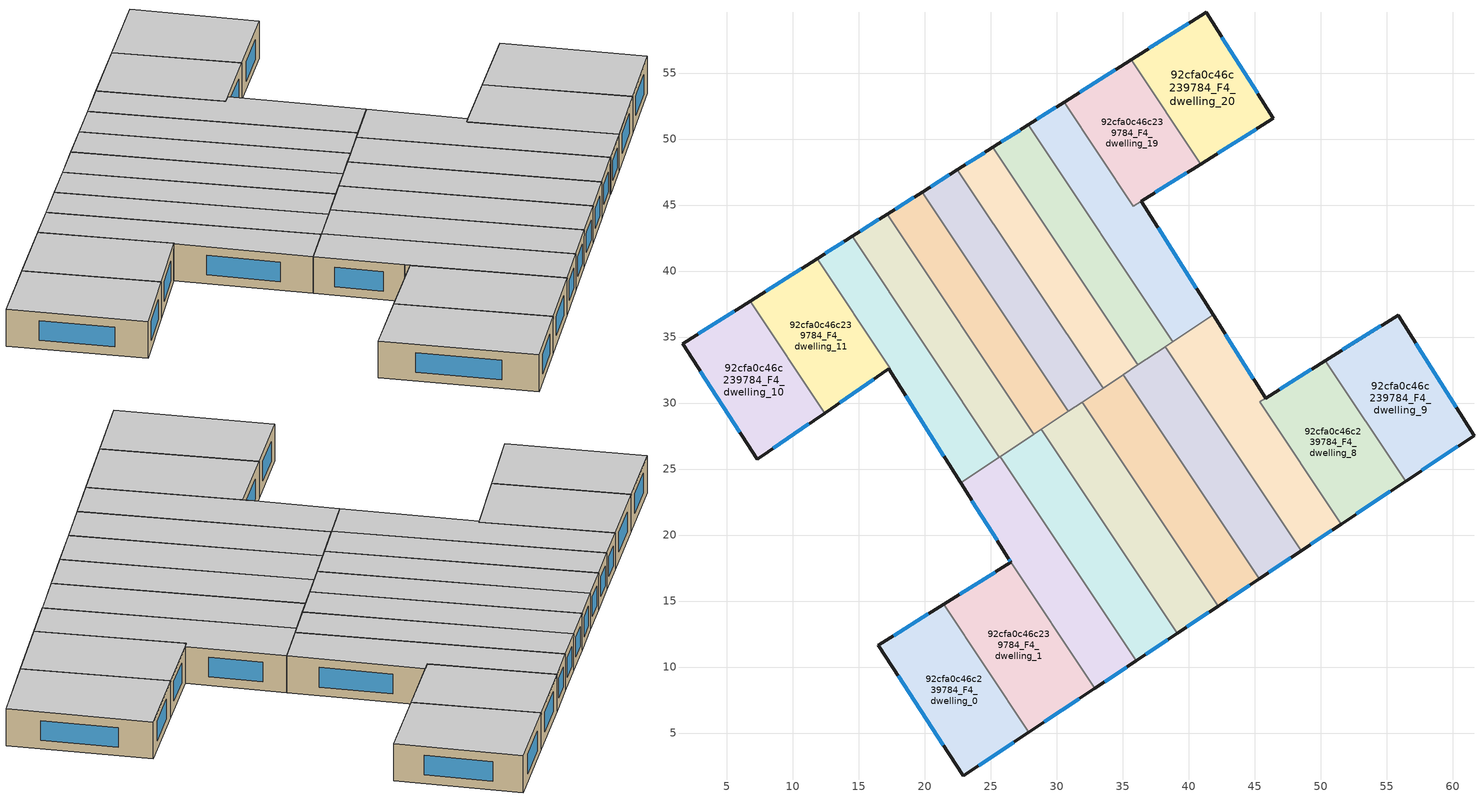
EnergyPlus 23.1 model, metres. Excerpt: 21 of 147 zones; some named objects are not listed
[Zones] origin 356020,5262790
92cfa0c46c239784_F4_dwelling_0
 floor to 92cfa0c46c239784_F3_dwelling_0 (EU_floor_Construction): 21.45,14.75 27.9,5.07 22.92,1.75 16.49,11.65 z12
 wall outside (EU_wall_Construction): 21.45,14.75 16.49,11.65 22.92,1.75 27.9,5.07 z12:15
 wall to 92cfa0c46c239784_F4_dwelling_1 (EU_wall_Construction): 27.9,5.07 21.45,14.75 z12:15
 window (EU_Window_Construction): 24.09,2.53 26.73,4.29 / 18,9.33 21.41,4.08 / 20.28,14.02 17.65,12.38 z12.7:14.3
 ceiling to 92cfa0c46c239784_F5_dwelling_0 (EU_floor_Construction): 27.9,5.07 21.45,14.75 16.49,11.65 22.92,1.75 z15
92cfa0c46c239784_F4_dwelling_1
 floor to 92cfa0c46c239784_F3_dwelling_1 (EU_floor_Construction): 26.53,17.93 26.32,18.26 32.89,8.4 27.9,5.07 21.45,14.75 z12
 wall outside (EU_wall_Construction): 26.32,18.26 26.53,17.93 21.45,14.75 / 27.9,5.07 32.89,8.4 z12:15
 wall to 92cfa0c46c239784_F4_dwelling_2 (EU_wall_Construction): 32.89,8.4 26.32,18.26 z12:15
 window (EU_Window_Construction): 26.37,18.18 26.48,18.01 / 29.07,5.85 31.72,7.62 / 25.33,17.18 22.64,15.5 z12.7:14.3
 ceiling to 92cfa0c46c239784_F5_dwelling_1 (EU_floor_Construction): 32.89,8.4 26.32,18.26 26.53,17.93 21.45,14.75 27.9,5.07 z15
92cfa0c46c239784_F4_dwelling_10
 floor to 92cfa0c46c239784_F3_dwelling_10 (EU_floor_Construction): 6.77,37.72 12.41,29.25 7.32,25.74 1.65,34.48 z12
 wall outside (EU_wall_Construction): 6.77,37.72 1.65,34.48 7.32,25.74 12.41,29.25 z12:15
 wall to 92cfa0c46c239784_F4_dwelling_11 (EU_wall_Construction): 12.41,29.25 6.77,37.72 z12:15
 window (EU_Window_Construction): 8.52,26.57 11.22,28.42 / 2.98,32.43 5.99,27.79 / 5.56,36.96 2.85,35.24 z12.7:14.3
 ceiling to 92cfa0c46c239784_F5_dwelling_10 (EU_floor_Construction): 12.41,29.25 6.77,37.72 1.65,34.48 7.32,25.74 z15
92cfa0c46c239784_F4_dwelling_11
 floor to 92cfa0c46c239784_F3_dwelling_11 (EU_floor_Construction): 11.85,40.95 17.37,32.66 17.28,32.6 12.41,29.25 6.77,37.72 z12
 wall outside (EU_wall_Construction): 12.41,29.25 17.28,32.6 / 11.85,40.95 6.77,37.72 z12:15
 wall to 92cfa0c46c239784_F4_dwelling_12 (EU_wall_Construction): 17.36,32.67 11.85,40.95 / 17.28,32.6 17.37,32.66 z12:15
 window (EU_Window_Construction): 13.55,30.03 16.13,31.81 / 10.66,40.19 7.96,38.48 z12.7:14.3
 ceiling to 92cfa0c46c239784_F5_dwelling_11 (EU_floor_Construction): 17.28,32.6 17.37,32.66 11.85,40.95 6.77,37.72 12.41,29.25 z15
92cfa0c46c239784_F4_dwelling_12
 floor to 92cfa0c46c239784_F3_dwelling_12 (EU_floor_Construction): 14.49,42.62 25.64,25.89 22.73,23.95 17.28,32.6 17.37,32.66 11.85,40.95 z12
 wall outside (EU_wall_Construction): 14.49,42.62 11.85,40.95 / 17.28,32.6 22.73,23.95 z12:15
 wall to 92cfa0c46c239784_F4_dwelling_13 (EU_wall_Construction): 25.64,25.89 14.49,42.62 z12:15
 wall to 92cfa0c46c239784_F4_dwelling_2 (EU_wall_Construction): 22.73,23.95 25.64,25.89 z12:15
 window (EU_Window_Construction): 13.87,42.23 12.47,41.34 / 18.56,30.57 21.45,25.98 z12.7:14.3
 ceiling to 92cfa0c46c239784_F5_dwelling_12 (EU_floor_Construction): 25.64,25.89 14.49,42.62 11.85,40.95 17.37,32.66 17.28,32.6 22.73,23.95 z15
92cfa0c46c239784_F4_dwelling_13
 floor to 92cfa0c46c239784_F3_dwelling_13 (EU_floor_Construction): 17.15,44.3 28.25,27.63 25.64,25.89 14.49,42.62 z12
 wall outside (EU_wall_Construction): 17.15,44.3 14.49,42.62 z12:15
 wall to 92cfa0c46c239784_F4_dwelling_14 (EU_wall_Construction): 28.25,27.63 17.15,44.3 z12:15
 wall to 92cfa0c46c239784_F4_dwelling_3 (EU_wall_Construction): 25.72,25.94 28.25,27.63 z12:15
 wall to 92cfa0c46c239784_F4_dwelling_2 (EU_wall_Construction): 25.64,25.89 25.72,25.94 z12:15
 window (EU_Window_Construction): 16.52,43.91 15.12,43.01 z12.7:14.3
 ceiling to 92cfa0c46c239784_F5_dwelling_13 (EU_floor_Construction): 28.25,27.63 17.15,44.3 14.49,42.62 25.64,25.89 z15
92cfa0c46c239784_F4_dwelling_14
 floor to 92cfa0c46c239784_F3_dwelling_14 (EU_floor_Construction): 19.81,45.99 30.87,29.37 28.25,27.63 17.15,44.3 z12
 wall outside (EU_wall_Construction): 19.81,45.99 17.15,44.3 z12:15
 wall to 92cfa0c46c239784_F4_dwelling_15 (EU_wall_Construction): 30.87,29.37 19.81,45.99 z12:15
 wall to 92cfa0c46c239784_F4_dwelling_4 (EU_wall_Construction): 28.83,28.01 30.87,29.37 z12:15
 wall to 92cfa0c46c239784_F4_dwelling_3 (EU_wall_Construction): 28.25,27.63 28.83,28.01 z12:15
 window (EU_Window_Construction): 19.18,45.59 17.77,44.7 z12.7:14.3
 ceiling to 92cfa0c46c239784_F5_dwelling_14 (EU_floor_Construction): 30.87,29.37 19.81,45.99 17.15,44.3 28.25,27.63 z15
92cfa0c46c239784_F4_dwelling_15
 floor to 92cfa0c46c239784_F3_dwelling_15 (EU_floor_Construction): 22.48,47.68 33.51,31.13 30.87,29.37 19.81,45.99 z12
 wall outside (EU_wall_Construction): 22.48,47.68 19.81,45.99 z12:15
 wall to 92cfa0c46c239784_F4_dwelling_16 (EU_wall_Construction): 33.51,31.13 22.48,47.68 z12:15
 wall to 92cfa0c46c239784_F4_dwelling_5 (EU_wall_Construction): 31.93,30.08 33.51,31.13 z12:15
 wall to 92cfa0c46c239784_F4_dwelling_4 (EU_wall_Construction): 30.87,29.37 31.93,30.08 z12:15
 window (EU_Window_Construction): 21.85,47.28 20.44,46.39 z12.7:14.3
 ceiling to 92cfa0c46c239784_F5_dwelling_15 (EU_floor_Construction): 33.51,31.13 22.48,47.68 19.81,45.99 30.87,29.37 z15
92cfa0c46c239784_F4_dwelling_16
 floor to 92cfa0c46c239784_F3_dwelling_16 (EU_floor_Construction): 25.16,49.38 36.15,32.88 33.51,31.13 22.48,47.68 z12
 wall outside (EU_wall_Construction): 25.16,49.38 22.48,47.68 z12:15
 wall to 92cfa0c46c239784_F4_dwelling_17 (EU_wall_Construction): 36.15,32.88 25.16,49.38 z12:15
 wall to 92cfa0c46c239784_F4_dwelling_6 (EU_wall_Construction): 35.04,32.15 36.15,32.88 z12:15
 wall to 92cfa0c46c239784_F4_dwelling_5 (EU_wall_Construction): 33.51,31.13 35.04,32.15 z12:15
 window (EU_Window_Construction): 24.53,48.98 23.11,48.08 z12.7:14.3
 ceiling to 92cfa0c46c239784_F5_dwelling_16 (EU_floor_Construction): 36.15,32.88 25.16,49.38 22.48,47.68 33.51,31.13 z15
92cfa0c46c239784_F4_dwelling_17
 floor to 92cfa0c46c239784_F3_dwelling_17 (EU_floor_Construction): 27.85,51.08 38.8,34.65 36.15,32.88 25.16,49.38 z12
 wall outside (EU_wall_Construction): 27.85,51.08 25.16,49.38 z12:15
 wall to 92cfa0c46c239784_F4_dwelling_18 (EU_wall_Construction): 38.8,34.65 27.85,51.08 z12:15
 wall to 92cfa0c46c239784_F4_dwelling_7 (EU_wall_Construction): 38.23,34.27 38.8,34.65 z12:15
 wall to 92cfa0c46c239784_F4_dwelling_6 (EU_wall_Construction): 36.15,32.89 38.19,34.25 38.23,34.27 z12:15
 window (EU_Window_Construction): 27.22,50.68 25.79,49.78 z12.7:14.3
 ceiling to 92cfa0c46c239784_F5_dwelling_17 (EU_floor_Construction): 38.8,34.65 27.85,51.08 25.16,49.38 36.15,32.88 z15
92cfa0c46c239784_F4_dwelling_18
 floor to 92cfa0c46c239784_F3_dwelling_18 (EU_floor_Construction): 36.41,45.3 41.84,36.68 38.8,34.65 27.85,51.08 30.55,52.8 35.8,44.92 z12
 wall outside (EU_wall_Construction): 30.55,52.8 27.85,51.08 / 41.84,36.68 36.41,45.3 z12:15
 wall to 92cfa0c46c239784_F4_dwelling_19 (EU_wall_Construction): 36.41,45.3 35.8,44.92 30.55,52.8 z12:15
 wall to 92cfa0c46c239784_F4_dwelling_7 (EU_wall_Construction): 38.8,34.65 41.84,36.68 z12:15
 window (EU_Window_Construction): 29.92,52.39 28.49,51.49 / 40.57,38.7 37.68,43.27 z12.7:14.3
 ceiling to 92cfa0c46c239784_F5_dwelling_18 (EU_floor_Construction): 41.84,36.68 36.41,45.3 35.8,44.92 30.55,52.8 27.85,51.08 38.8,34.65 z15
92cfa0c46c239784_F4_dwelling_19
 floor to 92cfa0c46c239784_F3_dwelling_19 (EU_floor_Construction): 35.63,56.01 40.89,48.11 35.8,44.92 30.55,52.8 z12
 wall outside (EU_wall_Construction): 35.63,56.01 30.55,52.8 / 36.41,45.3 40.89,48.11 z12:15
 wall to 92cfa0c46c239784_F4_dwelling_20 (EU_wall_Construction): 40.89,48.11 35.63,56.01 z12:15
 window (EU_Window_Construction): 34.44,55.26 31.74,53.55 / 37.46,45.96 39.84,47.45 z12.7:14.3
 ceiling to 92cfa0c46c239784_F5_dwelling_19 (EU_floor_Construction): 40.89,48.11 35.63,56.01 30.55,52.8 35.8,44.92 z15
92cfa0c46c239784_F4_dwelling_2
 floor to 92cfa0c46c239784_F3_dwelling_2 (EU_floor_Construction): 25.72,25.94 36.02,10.49 32.89,8.4 26.32,18.26 22.73,23.95 z12
 wall outside (EU_wall_Construction): 22.73,23.95 26.32,18.26 / 32.89,8.4 36.02,10.49 z12:15
 wall to 92cfa0c46c239784_F4_dwelling_3 (EU_wall_Construction): 36.02,10.49 25.72,25.94 z12:15
 window (EU_Window_Construction): 23.58,22.61 25.48,19.6 / 33.62,8.89 35.28,9.99 z12.7:14.3
 ceiling to 92cfa0c46c239784_F5_dwelling_2 (EU_floor_Construction): 36.02,10.49 25.72,25.94 22.73,23.95 26.32,18.26 32.89,8.4 z15
92cfa0c46c239784_F4_dwelling_20
 floor to 92cfa0c46c239784_F3_dwelling_20 (EU_floor_Construction): 41.32,59.62 46.4,51.56 40.89,48.11 35.63,56.01 z12
 wall outside (EU_wall_Construction): 40.89,48.11 46.4,51.56 41.32,59.62 35.63,56.01 z12:15
 window (EU_Window_Construction): 39.98,58.77 36.96,56.86 / 45.21,53.45 42.51,57.73 / 42.19,48.92 45.11,50.75 z12.7:14.3
 ceiling to 92cfa0c46c239784_F5_dwelling_20 (EU_floor_Construction): 46.4,51.56 41.32,59.62 35.63,56.01 40.89,48.11 z15
92cfa0c46c239784_F4_dwelling_3
 floor to 92cfa0c46c239784_F3_dwelling_3 (EU_floor_Construction): 28.83,28.01 39.12,12.55 36.02,10.49 25.72,25.94 z12
 wall outside (EU_wall_Construction): 36.02,10.49 39.12,12.55 z12:15
 wall to 92cfa0c46c239784_F4_dwelling_4 (EU_wall_Construction): 39.12,12.55 28.83,28.01 z12:15
 window (EU_Window_Construction): 36.75,10.97 38.39,12.07 z12.7:14.3
 ceiling to 92cfa0c46c239784_F5_dwelling_3 (EU_floor_Construction): 39.12,12.55 28.83,28.01 25.72,25.94 36.02,10.49 z15
92cfa0c46c239784_F4_dwelling_4
 floor to 92cfa0c46c239784_F3_dwelling_4 (EU_floor_Construction): 31.93,30.08 42.23,14.62 39.12,12.55 28.83,28.01 z12
 wall outside (EU_wall_Construction): 39.12,12.55 42.23,14.62 z12:15
 wall to 92cfa0c46c239784_F4_dwelling_5 (EU_wall_Construction): 42.23,14.62 31.93,30.08 z12:15
 window (EU_Window_Construction): 39.85,13.04 41.5,14.14 z12.7:14.3
 ceiling to 92cfa0c46c239784_F5_dwelling_4 (EU_floor_Construction): 42.23,14.62 31.93,30.08 28.83,28.01 39.12,12.55 z15
92cfa0c46c239784_F4_dwelling_5
 floor to 92cfa0c46c239784_F3_dwelling_5 (EU_floor_Construction): 35.04,32.15 45.33,16.7 42.23,14.62 31.93,30.08 z12
 wall outside (EU_wall_Construction): 42.23,14.62 45.33,16.7 z12:15
 wall to 92cfa0c46c239784_F4_dwelling_6 (EU_wall_Construction): 45.33,16.7 35.04,32.15 z12:15
 window (EU_Window_Construction): 42.96,15.11 44.6,16.21 z12.7:14.3
 ceiling to 92cfa0c46c239784_F5_dwelling_5 (EU_floor_Construction): 45.33,16.7 35.04,32.15 31.93,30.08 42.23,14.62 z15
92cfa0c46c239784_F4_dwelling_6
 floor to 92cfa0c46c239784_F3_dwelling_6 (EU_floor_Construction): 38.23,34.27 48.52,18.82 48.48,18.79 45.33,16.7 35.04,32.15 38.19,34.25 z12
 wall outside (EU_wall_Construction): 45.33,16.7 48.48,18.79 48.52,18.82 z12:15
 wall to 92cfa0c46c239784_F4_dwelling_7 (EU_wall_Construction): 48.52,18.82 38.23,34.27 z12:15
 window (EU_Window_Construction): 46.07,17.19 47.74,18.3 z12.7:14.3
 ceiling to 92cfa0c46c239784_F5_dwelling_6 (EU_floor_Construction): 48.48,18.79 48.52,18.82 38.23,34.27 38.19,34.25 35.04,32.15 45.33,16.7 z15
92cfa0c46c239784_F4_dwelling_7
 floor to 92cfa0c46c239784_F3_dwelling_7 (EU_floor_Construction): 45.82,30.38 45.37,30.1 51.54,20.84 48.52,18.82 38.23,34.27 41.84,36.68 z12
 wall outside (EU_wall_Construction): 45.82,30.38 41.84,36.68 / 48.52,18.82 51.54,20.84 z12:15
 wall to 92cfa0c46c239784_F4_dwelling_8 (EU_wall_Construction): 51.54,20.84 45.37,30.1 45.82,30.38 z12:15
 window (EU_Window_Construction): 44.88,31.86 42.77,35.2 / 49.23,19.29 50.84,20.36 z12.7:14.3
 ceiling to 92cfa0c46c239784_F5_dwelling_7 (EU_floor_Construction): 51.54,20.84 45.37,30.1 45.82,30.38 41.84,36.68 38.23,34.27 48.52,18.82 z15
92cfa0c46c239784_F4_dwelling_8
 floor to 92cfa0c46c239784_F3_dwelling_8 (EU_floor_Construction): 50.34,33.21 56.42,24.08 51.54,20.84 45.37,30.1 45.82,30.38 z12
 wall outside (EU_wall_Construction): 51.54,20.84 56.42,24.08 / 50.34,33.21 45.82,30.38 z12:15
 wall to 92cfa0c46c239784_F4_dwelling_9 (EU_wall_Construction): 56.42,24.08 50.34,33.21 z12:15
 window (EU_Window_Construction): 52.69,21.6 55.27,23.32 / 49.28,32.55 46.88,31.05 z12.7:14.3
 ceiling to 92cfa0c46c239784_F5_dwelling_8 (EU_floor_Construction): 56.42,24.08 50.34,33.21 45.82,30.38 45.37,30.1 51.54,20.84 z15
92cfa0c46c239784_F4_dwelling_9
 floor to 92cfa0c46c239784_F3_dwelling_9 (EU_floor_Construction): 55.85,36.67 61.61,27.54 56.42,24.08 50.34,33.21 z12
 wall outside (EU_wall_Construction): 56.42,24.08 61.61,27.54 55.85,36.67 50.34,33.21 z12:15
 window (EU_Window_Construction): 54.56,35.86 51.63,34.02 / 60.26,29.69 57.21,34.53 / 57.64,24.9 60.39,26.73 z12.7:14.3
 ceiling to 92cfa0c46c239784_F5_dwelling_9 (EU_floor_Construction): 61.61,27.54 55.85,36.67 50.34,33.21 56.42,24.08 z15
[Building]
EU S2 Campaign: North Axis=0; Terrain=City; Solar Distribution=FullExterior
[Site:Location]
Budapest.Ferenc.Liszt.Intl.AP: Latitude=47.437; Longitude=19.256; Time Zone=1; Elevation=185
[SizingPeriod:WeatherFileDays]
AnnualSizingPeriod: Begin Month=1; Begin Day of Month=1; End Month=12; End Day of Month=31; Day of Week for Start Day=Monday; Use Weather File Daylight Saving Period=No; Use Weather File Rain and Snow Indicators=No
[MATERIAL]
EU_InternalMass_Material: Roughness=MediumRough; Thickness=0.1; Conductivity=1; Density=1800; Specific Heat=900; Thermal Absorptance=0.9; Solar Absorptance=0.7; Visible Absorptance=0.7
[MATERIAL:NOMASS] Roughness=MediumRough; Thermal Absorptance=0.9; Solar Absorptance=0.7; Visible Absorptance=0.7
Name | Thermal Resistance
EU_wall_NoMass | 0.832559
EU_floor_NoMass | 0.872794
[WINDOWMATERIAL:SIMPLEGLAZINGSYSTEM]
EU_Window_SimpleGlazing: UFactor=2.79869; Solar Heat Gain Coefficient=0.75; Visible Transmittance=0.75
[CONSTRUCTION]
EU_wall_Construction: EU_wall_NoMass
EU_floor_Construction: EU_floor_NoMass
EU_Window_Construction: EU_Window_SimpleGlazing
EU_InternalMass_Construction: EU_InternalMass_Material
[ZONE] Type=1; Multiplier=1; Ceiling Height=autocalculate; Floor Area=autocalculate; Part of Total Floor Area=Yes
Name | Volume
92cfa0c46c239784_F4_dwelling_0 | 207.903
92cfa0c46c239784_F4_dwelling_1 | 207.916
92cfa0c46c239784_F4_dwelling_10 | 189.008
92cfa0c46c239784_F4_dwelling_11 | 181.811
92cfa0c46c239784_F4_dwelling_12 | 196.191
92cfa0c46c239784_F4_dwelling_13 | 189.007
92cfa0c46c239784_F4_dwelling_14 | 189.025
92cfa0c46c239784_F4_dwelling_15 | 188.989
92cfa0c46c239784_F4_dwelling_16 | 188.987
92cfa0c46c239784_F4_dwelling_17 | 189.024
92cfa0c46c239784_F4_dwelling_18 | 207.048
92cfa0c46c239784_F4_dwelling_19 | 170.946
92cfa0c46c239784_F4_dwelling_2 | 207.859
92cfa0c46c239784_F4_dwelling_20 | 189
92cfa0c46c239784_F4_dwelling_3 | 207.91
92cfa0c46c239784_F4_dwelling_4 | 207.914
92cfa0c46c239784_F4_dwelling_5 | 207.909
92cfa0c46c239784_F4_dwelling_6 | 213.477
92cfa0c46c239784_F4_dwelling_7 | 216.062
92cfa0c46c239784_F4_dwelling_8 | 194.162
92cfa0c46c239784_F4_dwelling_9 | 207.888
[INTERNALMASS] Construction=EU_InternalMass_Construction
Name | Zone or ZoneList | Surface Area
92cfa0c46c239784_F4_dwelling_0_EU_InternalMass | 92cfa0c46c239784_F4_dwelling_0 | 69.3011
92cfa0c46c239784_F4_dwelling_1_EU_InternalMass | 92cfa0c46c239784_F4_dwelling_1 | 69.3051
92cfa0c46c239784_F4_dwelling_2_EU_InternalMass | 92cfa0c46c239784_F4_dwelling_2 | 69.2864
92cfa0c46c239784_F4_dwelling_3_EU_InternalMass | 92cfa0c46c239784_F4_dwelling_3 | 69.3031
92cfa0c46c239784_F4_dwelling_4_EU_InternalMass | 92cfa0c46c239784_F4_dwelling_4 | 69.3046
92cfa0c46c239784_F4_dwelling_5_EU_InternalMass | 92cfa0c46c239784_F4_dwelling_5 | 69.303
92cfa0c46c239784_F4_dwelling_6_EU_InternalMass | 92cfa0c46c239784_F4_dwelling_6 | 71.1655
92cfa0c46c239784_F4_dwelling_7_EU_InternalMass | 92cfa0c46c239784_F4_dwelling_7 | 72.0143
92cfa0c46c239784_F4_dwelling_8_EU_InternalMass | 92cfa0c46c239784_F4_dwelling_8 | 64.7192
92cfa0c46c239784_F4_dwelling_9_EU_InternalMass | 92cfa0c46c239784_F4_dwelling_9 | 69.2959
92cfa0c46c239784_F4_dwelling_10_EU_InternalMass | 92cfa0c46c239784_F4_dwelling_10 | 63.0029
92cfa0c46c239784_F4_dwelling_11_EU_InternalMass | 92cfa0c46c239784_F4_dwelling_11 | 60.6023
92cfa0c46c239784_F4_dwelling_12_EU_InternalMass | 92cfa0c46c239784_F4_dwelling_12 | 65.3968
92cfa0c46c239784_F4_dwelling_13_EU_InternalMass | 92cfa0c46c239784_F4_dwelling_13 | 63.0021
92cfa0c46c239784_F4_dwelling_14_EU_InternalMass | 92cfa0c46c239784_F4_dwelling_14 | 63.0081
92cfa0c46c239784_F4_dwelling_15_EU_InternalMass | 92cfa0c46c239784_F4_dwelling_15 | 62.9964
92cfa0c46c239784_F4_dwelling_16_EU_InternalMass | 92cfa0c46c239784_F4_dwelling_16 | 62.9956
92cfa0c46c239784_F4_dwelling_17_EU_InternalMass | 92cfa0c46c239784_F4_dwelling_17 | 63.0082
92cfa0c46c239784_F4_dwelling_18_EU_InternalMass | 92cfa0c46c239784_F4_dwelling_18 | 69.0155
92cfa0c46c239784_F4_dwelling_19_EU_InternalMass | 92cfa0c46c239784_F4_dwelling_19 | 56.9812
92cfa0c46c239784_F4_dwelling_20_EU_InternalMass | 92cfa0c46c239784_F4_dwelling_20 | 62.9999
[OTHEREQUIPMENT] Fuel Type=Electricity; Design Level Calculation Method=Watts/Area; Power per Zone Floor Area=1; Fraction Latent=0; Fraction Radiant=0; Fraction Lost=0; Carbon Dioxide Generation Rate=0; EndUse Subcategory=EU_Step8_InternalGains
Name | Zone or ZoneList or Space or SpaceList | Schedule
EU_Step8_InternalGain_92cfa0c46c239784_F4_dwelling_0_f000 | 92cfa0c46c239784_F4_dwelling_0 | EU_Step8_GainSchedule_92cfa0c46c239784_F4_dwelling_0_f000
EU_Step8_InternalGain_92cfa0c46c239784_F4_dwelling_1_f000 | 92cfa0c46c239784_F4_dwelling_1 | EU_Step8_GainSchedule_92cfa0c46c239784_F4_dwelling_1_f000
EU_Step8_InternalGain_92cfa0c46c239784_F4_dwelling_2_f000 | 92cfa0c46c239784_F4_dwelling_2 | EU_Step8_GainSchedule_92cfa0c46c239784_F4_dwelling_2_f000
EU_Step8_InternalGain_92cfa0c46c239784_F4_dwelling_3_f000 | 92cfa0c46c239784_F4_dwelling_3 | EU_Step8_GainSchedule_92cfa0c46c239784_F4_dwelling_3_f000
EU_Step8_InternalGain_92cfa0c46c239784_F4_dwelling_4_f000 | 92cfa0c46c239784_F4_dwelling_4 | EU_Step8_GainSchedule_92cfa0c46c239784_F4_dwelling_4_f000
EU_Step8_InternalGain_92cfa0c46c239784_F4_dwelling_5_f000 | 92cfa0c46c239784_F4_dwelling_5 | EU_Step8_GainSchedule_92cfa0c46c239784_F4_dwelling_5_f000
EU_Step8_InternalGain_92cfa0c46c239784_F4_dwelling_6_f000 | 92cfa0c46c239784_F4_dwelling_6 | EU_Step8_GainSchedule_92cfa0c46c239784_F4_dwelling_6_f000
EU_Step8_InternalGain_92cfa0c46c239784_F4_dwelling_7_f000 | 92cfa0c46c239784_F4_dwelling_7 | EU_Step8_GainSchedule_92cfa0c46c239784_F4_dwelling_7_f000
EU_Step8_InternalGain_92cfa0c46c239784_F4_dwelling_8_f000 | 92cfa0c46c239784_F4_dwelling_8 | EU_Step8_GainSchedule_92cfa0c46c239784_F4_dwelling_8_f000
EU_Step8_InternalGain_92cfa0c46c239784_F4_dwelling_9_f000 | 92cfa0c46c239784_F4_dwelling_9 | EU_Step8_GainSchedule_92cfa0c46c239784_F4_dwelling_9_f000
EU_Step8_InternalGain_92cfa0c46c239784_F4_dwelling_10_f000 | 92cfa0c46c239784_F4_dwelling_10 | EU_Step8_GainSchedule_92cfa0c46c239784_F4_dwelling_10_f000
EU_Step8_InternalGain_92cfa0c46c239784_F4_dwelling_11_f000 | 92cfa0c46c239784_F4_dwelling_11 | EU_Step8_GainSchedule_92cfa0c46c239784_F4_dwelling_11_f000
EU_Step8_InternalGain_92cfa0c46c239784_F4_dwelling_12_f000 | 92cfa0c46c239784_F4_dwelling_12 | EU_Step8_GainSchedule_92cfa0c46c239784_F4_dwelling_12_f000
EU_Step8_InternalGain_92cfa0c46c239784_F4_dwelling_13_f000 | 92cfa0c46c239784_F4_dwelling_13 | EU_Step8_GainSchedule_92cfa0c46c239784_F4_dwelling_13_f000
EU_Step8_InternalGain_92cfa0c46c239784_F4_dwelling_14_f000 | 92cfa0c46c239784_F4_dwelling_14 | EU_Step8_GainSchedule_92cfa0c46c239784_F4_dwelling_14_f000
EU_Step8_InternalGain_92cfa0c46c239784_F4_dwelling_15_f000 | 92cfa0c46c239784_F4_dwelling_15 | EU_Step8_GainSchedule_92cfa0c46c239784_F4_dwelling_15_f000
EU_Step8_InternalGain_92cfa0c46c239784_F4_dwelling_16_f000 | 92cfa0c46c239784_F4_dwelling_16 | EU_Step8_GainSchedule_92cfa0c46c239784_F4_dwelling_16_f000
EU_Step8_InternalGain_92cfa0c46c239784_F4_dwelling_17_f000 | 92cfa0c46c239784_F4_dwelling_17 | EU_Step8_GainSchedule_92cfa0c46c239784_F4_dwelling_17_f000
EU_Step8_InternalGain_92cfa0c46c239784_F4_dwelling_18_f000 | 92cfa0c46c239784_F4_dwelling_18 | EU_Step8_GainSchedule_92cfa0c46c239784_F4_dwelling_18_f000
EU_Step8_InternalGain_92cfa0c46c239784_F4_dwelling_19_f000 | 92cfa0c46c239784_F4_dwelling_19 | EU_Step8_GainSchedule_92cfa0c46c239784_F4_dwelling_19_f000
EU_Step8_InternalGain_92cfa0c46c239784_F4_dwelling_20_f000 | 92cfa0c46c239784_F4_dwelling_20 | EU_Step8_GainSchedule_92cfa0c46c239784_F4_dwelling_20_f000
[ZONEVENTILATION:DESIGNFLOWRATE] Schedule=EU_AlwaysOn; Design Flow Rate Calculation Method=AirChanges/Hour; Air Changes per Hour=0.475469; Ventilation Type=Natural; Fan Pressure Rise=0; Fan Total Efficiency=1; Constant Term Coefficient=1; Temperature Term Coefficient=0; Velocity Term Coefficient=0; Velocity Squared Term Coefficient=0; Minimum Indoor Temperature=-100; Maximum Indoor Temperature=100; Delta Temperature=-100; Minimum Outdoor Temperature=-100; Maximum Outdoor Temperature=100; Maximum Wind Speed=40
Name | Zone or ZoneList or Space or SpaceList
EU_ConstantAir_92cfa0c46c239784_F4_dwelling_0 | 92cfa0c46c239784_F4_dwelling_0
EU_ConstantAir_92cfa0c46c239784_F4_dwelling_1 | 92cfa0c46c239784_F4_dwelling_1
EU_ConstantAir_92cfa0c46c239784_F4_dwelling_2 | 92cfa0c46c239784_F4_dwelling_2
EU_ConstantAir_92cfa0c46c239784_F4_dwelling_3 | 92cfa0c46c239784_F4_dwelling_3
EU_ConstantAir_92cfa0c46c239784_F4_dwelling_4 | 92cfa0c46c239784_F4_dwelling_4
EU_ConstantAir_92cfa0c46c239784_F4_dwelling_5 | 92cfa0c46c239784_F4_dwelling_5
EU_ConstantAir_92cfa0c46c239784_F4_dwelling_6 | 92cfa0c46c239784_F4_dwelling_6
EU_ConstantAir_92cfa0c46c239784_F4_dwelling_7 | 92cfa0c46c239784_F4_dwelling_7
EU_ConstantAir_92cfa0c46c239784_F4_dwelling_8 | 92cfa0c46c239784_F4_dwelling_8
EU_ConstantAir_92cfa0c46c239784_F4_dwelling_9 | 92cfa0c46c239784_F4_dwelling_9
EU_ConstantAir_92cfa0c46c239784_F4_dwelling_10 | 92cfa0c46c239784_F4_dwelling_10
EU_ConstantAir_92cfa0c46c239784_F4_dwelling_11 | 92cfa0c46c239784_F4_dwelling_11
EU_ConstantAir_92cfa0c46c239784_F4_dwelling_12 | 92cfa0c46c239784_F4_dwelling_12
EU_ConstantAir_92cfa0c46c239784_F4_dwelling_13 | 92cfa0c46c239784_F4_dwelling_13
EU_ConstantAir_92cfa0c46c239784_F4_dwelling_14 | 92cfa0c46c239784_F4_dwelling_14
EU_ConstantAir_92cfa0c46c239784_F4_dwelling_15 | 92cfa0c46c239784_F4_dwelling_15
EU_ConstantAir_92cfa0c46c239784_F4_dwelling_16 | 92cfa0c46c239784_F4_dwelling_16
EU_ConstantAir_92cfa0c46c239784_F4_dwelling_17 | 92cfa0c46c239784_F4_dwelling_17
EU_ConstantAir_92cfa0c46c239784_F4_dwelling_18 | 92cfa0c46c239784_F4_dwelling_18
EU_ConstantAir_92cfa0c46c239784_F4_dwelling_19 | 92cfa0c46c239784_F4_dwelling_19
EU_ConstantAir_92cfa0c46c239784_F4_dwelling_20 | 92cfa0c46c239784_F4_dwelling_20
[HVACTEMPLATE:ZONE:IDEALLOADSAIRSYSTEM] System Availability Schedule=EU_AlwaysOn; Maximum Heating Supply Air Temperature=50; Minimum Cooling Supply Air Temperature=13; Maximum Heating Supply Air Humidity Ratio=0.0156; Minimum Cooling Supply Air Humidity Ratio=0.0077; Heating Limit=NoLimit; Cooling Limit=NoLimit; Heating Availability Schedule=EU_AlwaysOn; Cooling Availability Schedule=EU_CoolingOff; Dehumidification Control Type=ConstantSensibleHeatRatio; Cooling Sensible Heat Ratio=0.7; Dehumidification Setpoint=60; Humidification Control Type=None; Humidification Setpoint=30; Outdoor Air Method=None; Outdoor Air Flow Rate per Person=0.00944; Outdoor Air Flow Rate per Zone Floor Area=0; Outdoor Air Flow Rate per Zone=0; Demand Controlled Ventilation Type=None; Outdoor Air Economizer Type=NoEconomizer; Heat Recovery Type=None; Sensible Heat Recovery Effectiveness=0.7; Latent Heat Recovery Effectiveness=0.65
Name | Template Thermostat
92cfa0c46c239784_F4_dwelling_0 | EU_HeatOnly_92cfa0c46c239784_F4_dwelling_0
92cfa0c46c239784_F4_dwelling_1 | EU_HeatOnly_92cfa0c46c239784_F4_dwelling_1
92cfa0c46c239784_F4_dwelling_2 | EU_HeatOnly_92cfa0c46c239784_F4_dwelling_2
92cfa0c46c239784_F4_dwelling_3 | EU_HeatOnly_92cfa0c46c239784_F4_dwelling_3
92cfa0c46c239784_F4_dwelling_4 | EU_HeatOnly_92cfa0c46c239784_F4_dwelling_4
92cfa0c46c239784_F4_dwelling_5 | EU_HeatOnly_92cfa0c46c239784_F4_dwelling_5
92cfa0c46c239784_F4_dwelling_6 | EU_HeatOnly_92cfa0c46c239784_F4_dwelling_6
92cfa0c46c239784_F4_dwelling_7 | EU_HeatOnly_92cfa0c46c239784_F4_dwelling_7
92cfa0c46c239784_F4_dwelling_8 | EU_HeatOnly_92cfa0c46c239784_F4_dwelling_8
92cfa0c46c239784_F4_dwelling_9 | EU_HeatOnly_92cfa0c46c239784_F4_dwelling_9
92cfa0c46c239784_F4_dwelling_10 | EU_HeatOnly_92cfa0c46c239784_F4_dwelling_10
92cfa0c46c239784_F4_dwelling_11 | EU_HeatOnly_92cfa0c46c239784_F4_dwelling_11
92cfa0c46c239784_F4_dwelling_12 | EU_HeatOnly_92cfa0c46c239784_F4_dwelling_12
92cfa0c46c239784_F4_dwelling_13 | EU_HeatOnly_92cfa0c46c239784_F4_dwelling_13
92cfa0c46c239784_F4_dwelling_14 | EU_HeatOnly_92cfa0c46c239784_F4_dwelling_14
92cfa0c46c239784_F4_dwelling_15 | EU_HeatOnly_92cfa0c46c239784_F4_dwelling_15
92cfa0c46c239784_F4_dwelling_16 | EU_HeatOnly_92cfa0c46c239784_F4_dwelling_16
92cfa0c46c239784_F4_dwelling_17 | EU_HeatOnly_92cfa0c46c239784_F4_dwelling_17
92cfa0c46c239784_F4_dwelling_18 | EU_HeatOnly_92cfa0c46c239784_F4_dwelling_18
92cfa0c46c239784_F4_dwelling_19 | EU_HeatOnly_92cfa0c46c239784_F4_dwelling_19
92cfa0c46c239784_F4_dwelling_20 | EU_HeatOnly_92cfa0c46c239784_F4_dwelling_20
[SIZING:ZONE] Zone Cooling Design Supply Air Temperature Input Method=SupplyAirTemperature; Zone Cooling Design Supply Air Temperature=13; Zone Heating Design Supply Air Temperature Input Method=SupplyAirTemperature; Zone Heating Design Supply Air Temperature=50; Zone Cooling Design Supply Air Humidity Ratio=0.008; Zone Heating Design Supply Air Humidity Ratio=0.008; Cooling Design Air Flow Method=DesignDay; Cooling Design Air Flow Rate=0; Cooling Minimum Air Flow per Zone Floor Area=0.000762; Cooling Minimum Air Flow=0; Cooling Minimum Air Flow Fraction=0.2; Heating Design Air Flow Method=DesignDay; Heating Design Air Flow Rate=0; Heating Maximum Air Flow per Zone Floor Area=0.002032; Heating Maximum Air Flow=0.141576; Heating Maximum Air Flow Fraction=0.3; Account for Dedicated Outdoor Air System=No; Dedicated Outdoor Air System Control Strategy=NeutralSupplyAir; Dedicated Outdoor Air Low Setpoint Temperature for Design=autosize; Dedicated Outdoor Air High Setpoint Temperature for Design=autosize; Zone Load Sizing Method=Sensible Load Only No Latent Load; Zone Latent Cooling Design Supply Air Humidity Ratio Input Method=HumidityRatioDifference; Zone Cooling Design Supply Air Humidity Ratio Difference=0.005; Zone Latent Heating Design Supply Air Humidity Ratio Input Method=HumidityRatioDifference; Zone Humidification Design Supply Air Humidity Ratio Difference=0.005
92cfa0c46c239784_F4_dwelling_0; 92cfa0c46c239784_F4_dwelling_1; 92cfa0c46c239784_F4_dwelling_2; 92cfa0c46c239784_F4_dwelling_3; 92cfa0c46c239784_F4_dwelling_4; 92cfa0c46c239784_F4_dwelling_5; 92cfa0c46c239784_F4_dwelling_6; 92cfa0c46c239784_F4_dwelling_7; 92cfa0c46c239784_F4_dwelling_8; 92cfa0c46c239784_F4_dwelling_9; 92cfa0c46c239784_F4_dwelling_10; 92cfa0c46c239784_F4_dwelling_11; 92cfa0c46c239784_F4_dwelling_12; 92cfa0c46c239784_F4_dwelling_13; 92cfa0c46c239784_F4_dwelling_14; 92cfa0c46c239784_F4_dwelling_15; 92cfa0c46c239784_F4_dwelling_16; 92cfa0c46c239784_F4_dwelling_17; 92cfa0c46c239784_F4_dwelling_18; 92cfa0c46c239784_F4_dwelling_19; 92cfa0c46c239784_F4_dwelling_20
[SCHEDULE:CONSTANT]
Name | Hourly Value
EU_AlwaysOn | 1
EU_CoolingOff | 0
[SCHEDULE:FILE] Column Number=1; Rows to Skip at Top=0; Number of Hours of Data=8760; Column Separator=Comma; Interpolate to Timestep=No; Minutes per Item=60; Adjust Schedule for Daylight Savings=Yes
Name | File
EU_Step8_GainSchedule_92cfa0c46c239784_F4_dwelling_0_f000 | ../../schedules/92cfa0c46c239784/92cfa0c46c239784_F4_dwelling_0_f000_gain.csv
EU_Step8_GainSchedule_92cfa0c46c239784_F4_dwelling_1_f000 | ../../schedules/92cfa0c46c239784/92cfa0c46c239784_F4_dwelling_1_f000_gain.csv
EU_Step8_GainSchedule_92cfa0c46c239784_F4_dwelling_2_f000 | ../../schedules/92cfa0c46c239784/92cfa0c46c239784_F4_dwelling_2_f000_gain.csv
EU_Step8_GainSchedule_92cfa0c46c239784_F4_dwelling_3_f000 | ../../schedules/92cfa0c46c239784/92cfa0c46c239784_F4_dwelling_3_f000_gain.csv
EU_Step8_GainSchedule_92cfa0c46c239784_F4_dwelling_4_f000 | ../../schedules/92cfa0c46c239784/92cfa0c46c239784_F4_dwelling_4_f000_gain.csv
EU_Step8_GainSchedule_92cfa0c46c239784_F4_dwelling_5_f000 | ../../schedules/92cfa0c46c239784/92cfa0c46c239784_F4_dwelling_5_f000_gain.csv
EU_Step8_GainSchedule_92cfa0c46c239784_F4_dwelling_6_f000 | ../../schedules/92cfa0c46c239784/92cfa0c46c239784_F4_dwelling_6_f000_gain.csv
EU_Step8_GainSchedule_92cfa0c46c239784_F4_dwelling_7_f000 | ../../schedules/92cfa0c46c239784/92cfa0c46c239784_F4_dwelling_7_f000_gain.csv
EU_Step8_GainSchedule_92cfa0c46c239784_F4_dwelling_8_f000 | ../../schedules/92cfa0c46c239784/92cfa0c46c239784_F4_dwelling_8_f000_gain.csv
EU_Step8_GainSchedule_92cfa0c46c239784_F4_dwelling_9_f000 | ../../schedules/92cfa0c46c239784/92cfa0c46c239784_F4_dwelling_9_f000_gain.csv
EU_Step8_GainSchedule_92cfa0c46c239784_F4_dwelling_10_f000 | ../../schedules/92cfa0c46c239784/92cfa0c46c239784_F4_dwelling_10_f000_gain.csv
EU_Step8_GainSchedule_92cfa0c46c239784_F4_dwelling_11_f000 | ../../schedules/92cfa0c46c239784/92cfa0c46c239784_F4_dwelling_11_f000_gain.csv
EU_Step8_GainSchedule_92cfa0c46c239784_F4_dwelling_12_f000 | ../../schedules/92cfa0c46c239784/92cfa0c46c239784_F4_dwelling_12_f000_gain.csv
EU_Step8_GainSchedule_92cfa0c46c239784_F4_dwelling_13_f000 | ../../schedules/92cfa0c46c239784/92cfa0c46c239784_F4_dwelling_13_f000_gain.csv
EU_Step8_GainSchedule_92cfa0c46c239784_F4_dwelling_14_f000 | ../../schedules/92cfa0c46c239784/92cfa0c46c239784_F4_dwelling_14_f000_gain.csv
EU_Step8_GainSchedule_92cfa0c46c239784_F4_dwelling_15_f000 | ../../schedules/92cfa0c46c239784/92cfa0c46c239784_F4_dwelling_15_f000_gain.csv
EU_Step8_GainSchedule_92cfa0c46c239784_F4_dwelling_16_f000 | ../../schedules/92cfa0c46c239784/92cfa0c46c239784_F4_dwelling_16_f000_gain.csv
EU_Step8_GainSchedule_92cfa0c46c239784_F4_dwelling_17_f000 | ../../schedules/92cfa0c46c239784/92cfa0c46c239784_F4_dwelling_17_f000_gain.csv
EU_Step8_GainSchedule_92cfa0c46c239784_F4_dwelling_18_f000 | ../../schedules/92cfa0c46c239784/92cfa0c46c239784_F4_dwelling_18_f000_gain.csv
EU_Step8_GainSchedule_92cfa0c46c239784_F4_dwelling_19_f000 | ../../schedules/92cfa0c46c239784/92cfa0c46c239784_F4_dwelling_19_f000_gain.csv
EU_Step8_GainSchedule_92cfa0c46c239784_F4_dwelling_20_f000 | ../../schedules/92cfa0c46c239784/92cfa0c46c239784_F4_dwelling_20_f000_gain.csv
